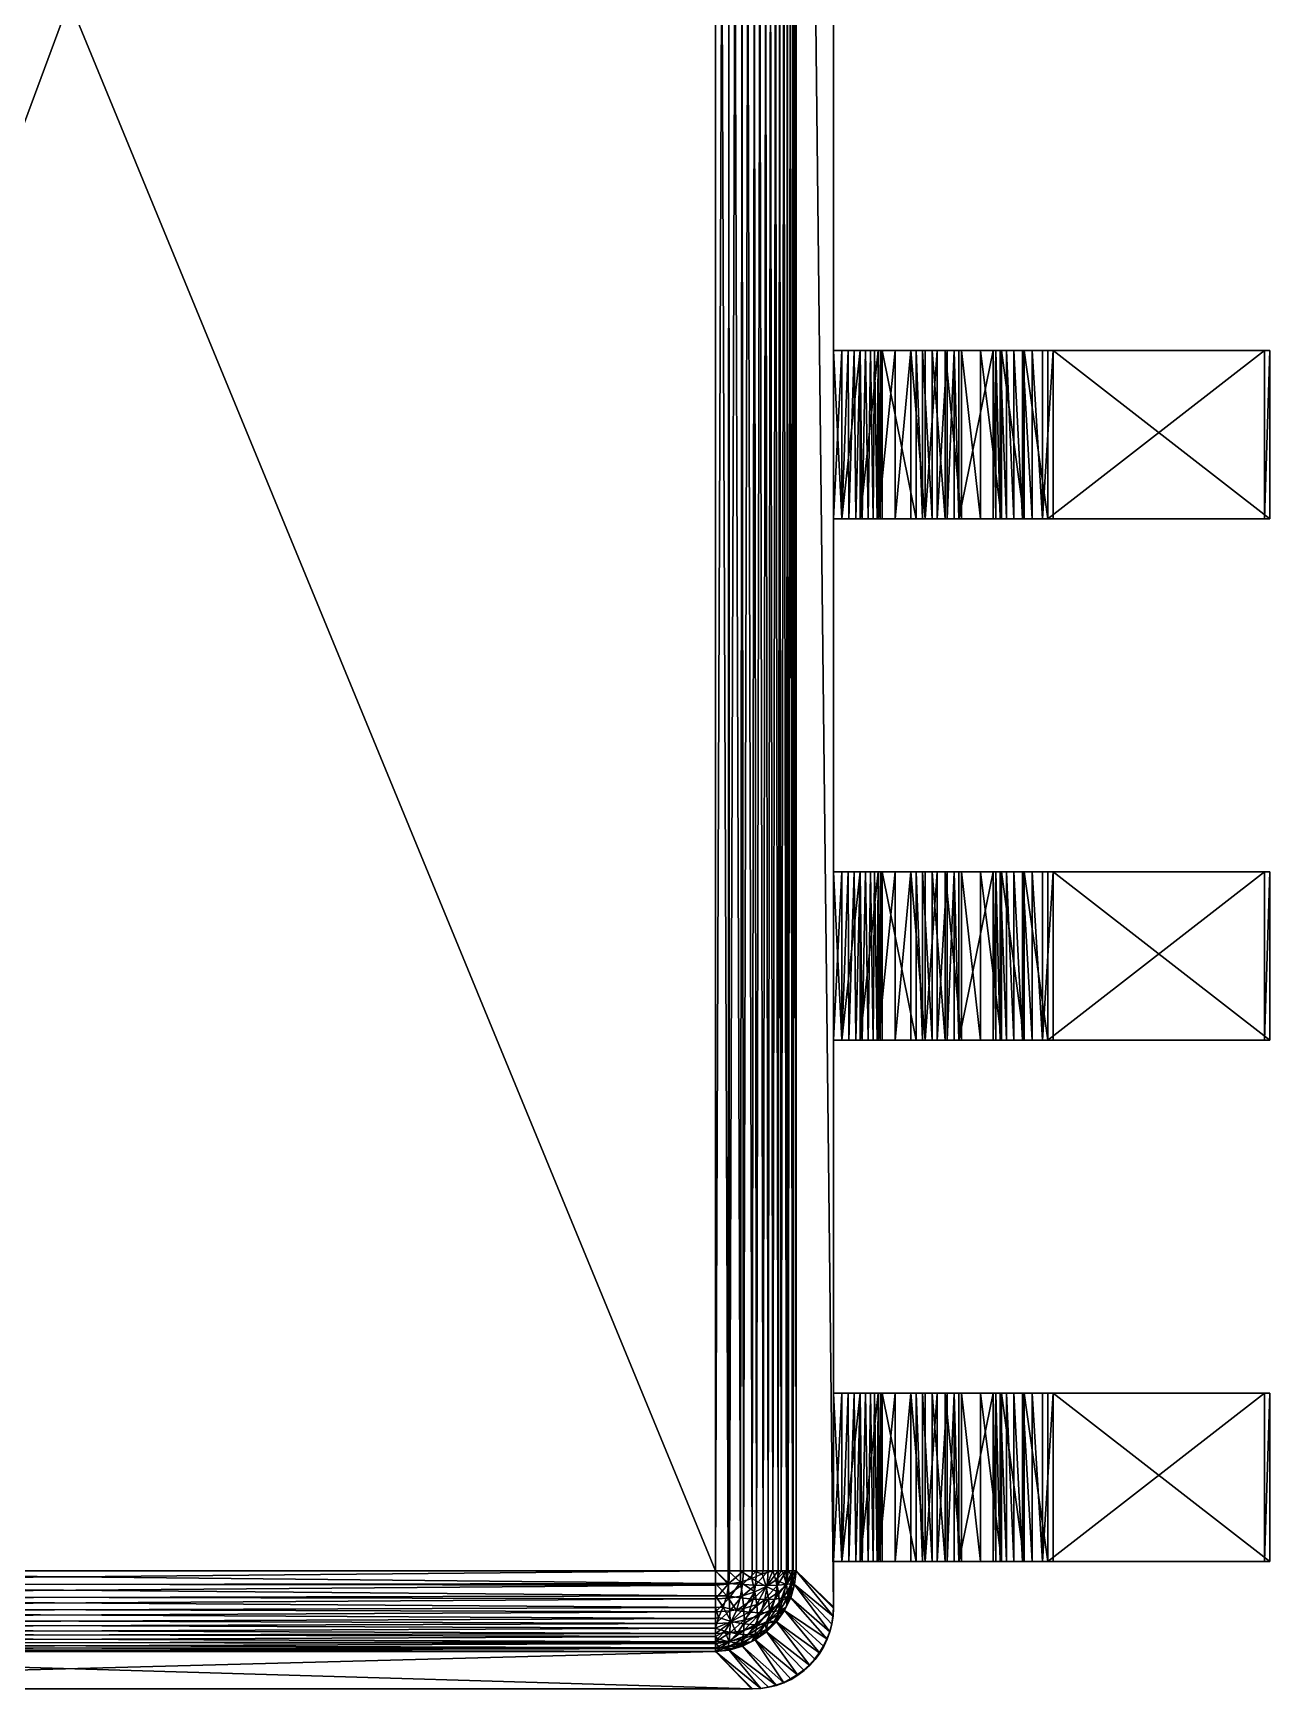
# Model space of a CAD drawing. Extents: x -3.01 to 3.01, y -4.33 to 4.33.
# Drawn here: x 0 to 3.013, y -4.325 to -0.291 of the extents above; entities that cross this region are included whole.
import ezdxf

# ---------------------------------------------------------------- set-up
doc = ezdxf.new("R2010")
doc.units = 0
for name, color, linetype in [('BODY_SO_ncl1_1', 250, 'CONTINUOUS'), ('LEAD_SO_ncl1_11', 7, 'CONTINUOUS'), ('LEAD_SO_ncl1_13', 7, 'CONTINUOUS'), ('LEAD_SO_ncl1_9', 7, 'CONTINUOUS')]:
    doc.layers.add(name, color=color, linetype=linetype)

msp = doc.modelspace()

# ---------------------------------------------------------------- meshes
at = {"layer": 'BODY_SO_ncl1_1', "color": 250}
mesh = msp.add_polyface(dxfattribs=at)
corners = [(-1.859239, -4.037278, 0.36527), (-1.95, 4.125, 0.88), (-1.95, -4.125, 0.88), (-1.95, -4.125, 1.07), (-1.95, 4.125, 1.07), (-1.930622, -4.10866, 1.179898), (1.662278, -4.037278, 1.75), (-1.328829, -4.037278, 1.75), (1.662278, 4.037278, 1.75), (-1.47025, -4.037278, 1.691421), (-1.446386, 4.037278, 1.711803), (-1.446386, -4.037278, 1.711803), (-1.419627, 4.037278, 1.728201), (-1.419627, -4.037278, 1.728201), (-1.390632, 4.037278, 1.740211), (-1.390632, -4.037278, 1.740211), (-1.360116, 4.037278, 1.747538), (-1.360116, -4.037278, 1.747538), (-1.328829, 4.037278, 1.75), (-1.328829, -4.072007, 1.746962), (-1.404181, -4.072329, 1.731916), (-1.438781, -4.071655, 1.713489), (-1.465622, -4.069064, 1.692398), (-1.366685, -4.071655, 1.743352), (-1.457462, -4.10003, 1.689698), (1.662278, -4.068181, 1.747598), (1.662278, -4.098343, 1.74045), (-1.875082, -4.10866, 1.28659), (-1.923046, -4.10866, 1.209457), (-1.923046, 4.10866, 1.209457), (-1.911063, -4.10866, 1.237518), (-1.911063, 4.10866, 1.237518), (-1.894949, -4.10866, 1.263431), (-1.894949, 4.10866, 1.263431), (-1.875082, 4.10866, 1.28659), (-1.855348, -4.070845, 0.360038), (-1.845814, -4.103431, 0.355973), (-1.838867, -4.059398, 0.308748), (-1.850216, -4.037278, 0.331596), (-1.762278, -4.037278, 0.226795), (-1.790835, -4.037278, 0.246791), (-1.796098, -4.064832, 0.253942), (-1.734535, -4.055401, 0.214392), (-1.774801, -4.095667, 0.245309), (-1.697007, -4.037278, 0.203038), (-1.730682, -4.037278, 0.212061), (-1.708319, -4.083319, 0.210896), (-1.815487, -4.037278, 0.271442), (-1.835483, -4.037278, 0.3), (-1.825326, -4.09406, 0.299048), (-1.662278, -4.037278, 0.2), (-1.662278, -4.068181, 0.202402), (1.662278, -4.072007, 0.203038), (1.662278, -4.037278, 0.2), (-1.662278, -4.098343, 0.20955)]
mesh.append_faces([[corners[k] for k in face] for face in [(0, 1, 2), (3, 2, 4), (5, 3, 4), (6, 7, 8), (9, 10, 11), (11, 12, 13), (13, 14, 15), (15, 16, 17), (17, 18, 7), (17, 7, 19), (13, 20, 21), (9, 11, 22), (15, 17, 23), (24, 22, 21), (11, 21, 22), (17, 19, 23), (11, 13, 21), (13, 15, 20), (20, 15, 23), (19, 7, 25), (26, 19, 25), (9, 22, 27), (28, 5, 29), (30, 28, 31), (32, 30, 33), (27, 32, 34), (9, 27, 34), (35, 36, 37), (0, 35, 38), (38, 35, 37), (39, 40, 41), (42, 39, 43), (44, 45, 42), (46, 44, 42), (45, 39, 42), (47, 48, 37), (47, 49, 41), (48, 38, 37), (47, 37, 49), (40, 47, 41), (43, 39, 41), (44, 46, 50), (51, 50, 46), (52, 53, 51), (54, 52, 51), (51, 53, 50)]], dxfattribs={"color": 250})
mesh = msp.add_polyface(dxfattribs=at)
corners = [(-1.859239, 4.037278, 0.36527), (-1.95, 4.125, 0.88), (-1.859239, -4.037278, 0.36527), (-1.95, 4.125, 1.07), (-1.95, -4.125, 0.88), (-1.930622, 4.10866, 1.179898), (-1.930622, -4.10866, 1.179898), (1.859239, 4.037278, 1.58473), (1.95, 4.125, 1.07), (1.95, -4.125, 1.07), (-1.328829, 4.068181, 1.747598), (1.662278, 4.037278, 1.75), (-1.328829, 4.037278, 1.75), (1.855348, 4.070845, 1.589962), (1.851507, 4.037278, 1.614747), (1.796098, 4.064832, 1.696058), (1.822702, 4.037278, 1.669432), (1.802321, 4.037278, 1.692786), (1.83923, 4.037278, 1.643209), (1.838867, 4.059398, 1.641252), (1.778576, 4.037278, 1.71271), (1.752038, 4.037278, 1.728727), (1.723343, 4.037278, 1.74045), (1.734535, 4.055401, 1.735608), (-1.875082, 4.10866, 1.28659), (-1.894949, -4.10866, 1.263431), (-1.894949, 4.10866, 1.263431), (-1.911063, -4.10866, 1.237518), (-1.911063, 4.10866, 1.237518), (-1.923046, -4.10866, 1.209457), (-1.923046, 4.10866, 1.209457), (-1.446386, 4.037278, 1.711803), (-1.47025, 4.037278, 1.691421), (-1.465622, 4.069064, 1.692398), (-1.360116, 4.037278, 1.747538), (-1.47025, -4.037278, 1.691421), (1.95, 4.125, 0.88), (1.762278, 4.037278, 0.226795), (1.776261, 4.044502, 0.235818), (1.751136, 4.05624, 0.22183), (1.693213, 4.070217, 0.205172), (1.662278, 4.037278, 0.2), (1.697007, 4.037278, 0.203038), (1.835483, 4.037278, 0.3), (1.850216, 4.037278, 0.331596), (1.849619, 4.049756, 0.331099), (1.730682, 4.037278, 0.212061), (1.723153, 4.064904, 0.211503), (1.815487, 4.037278, 0.271442), (1.827801, 4.042093, 0.287844), (1.809242, 4.060175, 0.266294), (1.790835, 4.037278, 0.246791), (1.859239, 4.037278, 0.36527), (-1.662278, 4.037278, 0.2), (1.662278, -4.037278, 0.2), (-1.851507, 4.037278, 0.335253), (-1.850216, -4.037278, 0.331596), (-1.83923, 4.037278, 0.306791), (-1.835483, -4.037278, 0.3), (-1.822702, 4.037278, 0.280568), (-1.815487, -4.037278, 0.271442), (-1.802321, 4.037278, 0.257214), (-1.790835, -4.037278, 0.246791), (-1.778576, 4.037278, 0.23729), (-1.762278, -4.037278, 0.226795), (-1.752038, 4.037278, 0.221273), (-1.730682, -4.037278, 0.212061), (-1.723343, 4.037278, 0.20955), (-1.697007, -4.037278, 0.203038), (-1.693181, 4.037278, 0.202402), (-1.662278, -4.037278, 0.2), (-1.855348, 4.070845, 0.360038), (-1.796098, 4.064832, 0.253942), (-1.838867, 4.059398, 0.308748), (-1.734535, 4.055401, 0.214392), (1.662278, 4.068181, 0.202402)]
mesh.append_faces([[corners[k] for k in face] for face in [(0, 1, 2), (3, 4, 1), (5, 6, 3), (7, 8, 9), (10, 11, 12), (13, 7, 14), (15, 16, 17), (18, 16, 19), (14, 18, 19), (17, 20, 15), (21, 22, 23), (24, 25, 26), (26, 27, 28), (28, 29, 30), (30, 6, 5), (31, 32, 33), (12, 34, 10), (35, 24, 32), (8, 36, 9), (37, 38, 39), (40, 41, 42), (43, 44, 45), (42, 46, 47), (46, 37, 39), (48, 49, 50), (51, 48, 50), (37, 51, 38), (44, 52, 45), (48, 43, 49), (41, 53, 54), (0, 2, 55), (55, 56, 57), (57, 58, 59), (59, 60, 61), (61, 62, 63), (63, 64, 65), (65, 66, 67), (67, 68, 69), (69, 70, 53), (71, 0, 55), (72, 59, 61), (57, 59, 73), (55, 57, 73), (61, 63, 72), (65, 67, 74), (75, 53, 41)]], dxfattribs={"color": 250})
mesh = msp.add_polyface(dxfattribs=at)
corners = [(1.662278, 4.037278, 1.75), (-1.328829, -4.037278, 1.75), (-1.328829, 4.037278, 1.75), (-1.360116, 4.037278, 1.747538), (-1.360116, -4.037278, 1.747538), (-1.390632, 4.037278, 1.740211), (-1.390632, -4.037278, 1.740211), (-1.419627, 4.037278, 1.728201), (-1.419627, -4.037278, 1.728201), (-1.446386, 4.037278, 1.711803), (-1.446386, -4.037278, 1.711803), (-1.47025, 4.037278, 1.691421), (-1.47025, -4.037278, 1.691421), (1.835483, -4.037278, 1.65), (1.815487, -4.037278, 1.678558), (1.822702, 4.037278, 1.669432), (1.850216, -4.037278, 1.618404), (1.83923, 4.037278, 1.643209), (1.859239, -4.037278, 1.58473), (1.851507, 4.037278, 1.614747), (1.859239, 4.037278, 1.58473), (1.802321, 4.037278, 1.692786), (1.790835, -4.037278, 1.703209), (1.778576, 4.037278, 1.71271), (1.762278, -4.037278, 1.723205), (1.752038, 4.037278, 1.728727), (1.730682, -4.037278, 1.737939), (1.723343, 4.037278, 1.74045), (1.697007, -4.037278, 1.746962), (1.693181, 4.037278, 1.747598), (1.662278, -4.037278, 1.75), (1.859239, 4.037278, 0.36527), (1.95, -4.125, 0.88), (1.95, 4.125, 0.88), (1.697007, 4.037278, 0.203038), (1.662278, 4.037278, 0.2), (1.693181, -4.037278, 0.202402), (1.730682, 4.037278, 0.212061), (1.723343, -4.037278, 0.20955), (1.762278, 4.037278, 0.226795), (1.752038, -4.037278, 0.221273), (1.790835, 4.037278, 0.246791), (1.778576, -4.037278, 0.23729), (1.815487, 4.037278, 0.271442), (1.802321, -4.037278, 0.257214), (1.835483, 4.037278, 0.3), (1.822702, -4.037278, 0.280568), (1.850216, 4.037278, 0.331596), (1.83923, -4.037278, 0.306791), (1.851507, -4.037278, 0.335253), (1.859239, -4.037278, 0.36527), (1.662278, -4.037278, 0.2), (-1.662278, 4.037278, 0.2), (-1.662278, -4.037278, 0.2), (-1.697007, -4.037278, 0.203038), (-1.693181, 4.037278, 0.202402), (-1.730682, -4.037278, 0.212061), (-1.723343, 4.037278, 0.20955), (-1.762278, -4.037278, 0.226795), (-1.752038, 4.037278, 0.221273), (-1.790835, -4.037278, 0.246791), (-1.778576, 4.037278, 0.23729), (-1.815487, -4.037278, 0.271442), (-1.802321, 4.037278, 0.257214), (-1.835483, -4.037278, 0.3), (-1.822702, 4.037278, 0.280568), (-1.850216, -4.037278, 0.331596), (-1.83923, 4.037278, 0.306791), (-1.859239, -4.037278, 0.36527), (-1.851507, 4.037278, 0.335253)]
mesh.append_faces([[corners[k] for k in face] for face in [(0, 1, 2), (3, 2, 4), (5, 3, 6), (7, 5, 8), (9, 7, 10), (11, 9, 12), (13, 14, 15), (16, 13, 17), (18, 16, 19), (20, 18, 19), (19, 16, 17), (17, 13, 15), (15, 14, 21), (21, 22, 23), (23, 24, 25), (25, 26, 27), (27, 28, 29), (29, 30, 0), (31, 32, 33), (34, 35, 36), (37, 34, 38), (39, 37, 40), (41, 39, 42), (43, 41, 44), (45, 43, 46), (47, 45, 48), (31, 47, 49), (50, 31, 49), (49, 47, 48), (48, 45, 46), (46, 43, 44), (44, 41, 42), (42, 39, 40), (40, 37, 38), (38, 34, 36), (36, 35, 51), (51, 52, 53), (54, 53, 55), (56, 54, 57), (58, 56, 59), (60, 58, 61), (62, 60, 63), (64, 62, 65), (66, 64, 67), (68, 66, 69)]], dxfattribs={"color": 250})
mesh = msp.add_polyface(dxfattribs=at)
corners = [(1.859239, -4.037278, 1.58473), (1.859239, 4.037278, 1.58473), (1.95, -4.125, 1.07), (1.662278, -4.068181, 1.747598), (-1.328829, -4.037278, 1.75), (1.662278, -4.037278, 1.75), (1.848426, -4.068213, 1.616271), (1.855348, -4.070845, 1.589962), (1.790835, -4.037278, 1.703209), (1.815487, -4.037278, 1.678558), (1.788768, -4.072998, 1.700745), (1.695217, -4.068213, 1.744828), (1.730682, -4.037278, 1.737939), (1.728739, -4.070844, 1.735624), (1.697007, -4.037278, 1.746962), (1.850216, -4.037278, 1.618404), (1.762278, -4.037278, 1.723205), (1.835483, -4.037278, 1.65), (1.813451, -4.072456, 1.676132), (1.760242, -4.072456, 1.720779), (1.83354, -4.070844, 1.647685), (1.693181, 4.037278, 1.747598), (1.723343, 4.037278, 1.74045), (1.752038, 4.037278, 1.728727), (1.778576, 4.037278, 1.71271), (1.802321, 4.037278, 1.692786), (1.859239, -4.037278, 0.36527), (1.95, -4.125, 0.88), (1.859239, 4.037278, 0.36527), (1.95, 4.125, 0.88), (1.662278, -4.037278, 0.2), (1.662278, -4.072007, 0.203038), (1.693213, -4.070217, 0.205172), (1.693181, -4.037278, 0.202402), (1.751136, -4.05624, 0.22183), (1.723343, -4.037278, 0.20955), (1.723153, -4.064904, 0.211503), (1.822702, -4.037278, 0.280568), (1.802321, -4.037278, 0.257214), (1.809242, -4.060175, 0.266294), (1.835748, -4.070636, 0.306216), (1.827801, -4.042093, 0.287844), (1.849619, -4.049756, 0.331099), (1.83923, -4.037278, 0.306791), (1.851507, -4.037278, 0.335253), (1.778576, -4.037278, 0.23729), (1.776261, -4.044502, 0.235818), (1.785957, -4.075837, 0.247629), (1.752038, -4.037278, 0.221273), (1.855348, -4.070845, 0.360038)]
mesh.append_faces([[corners[k] for k in face] for face in [(0, 1, 2), (3, 4, 5), (6, 0, 7), (8, 9, 10), (11, 12, 13), (5, 14, 11), (15, 0, 6), (14, 12, 11), (12, 16, 13), (3, 5, 11), (9, 17, 18), (13, 16, 19), (16, 8, 19), (19, 8, 10), (10, 9, 18), (17, 15, 20), (18, 17, 20), (20, 15, 6), (14, 5, 21), (12, 14, 22), (16, 12, 23), (8, 16, 24), (9, 8, 25), (26, 27, 28), (2, 29, 27), (30, 31, 32), (33, 30, 32), (34, 35, 36), (37, 38, 39), (40, 41, 39), (42, 43, 40), (26, 44, 42), (44, 43, 42), (38, 45, 46), (38, 47, 39), (46, 48, 34), (45, 48, 46), (48, 35, 34), (35, 33, 36), (36, 33, 32), (37, 39, 41), (47, 38, 46), (34, 47, 46), (43, 37, 41), (40, 43, 41), (49, 26, 42)]], dxfattribs={"color": 250})
mesh = msp.add_polyface(dxfattribs=at)
corners = [(-1.949986, -4.128031, 0.879951), (-1.859239, -4.037278, 0.36527), (-1.95, -4.125, 0.88), (-1.95, -4.125, 1.07), (-1.930622, -4.10866, 1.179898), (-1.949994, -4.126518, 1.070033), (-1.949986, -4.128031, 1.070049), (-1.366685, -4.071655, 1.743352), (-1.328829, -4.072007, 1.746962), (-1.363236, -4.104968, 1.735025), (-1.445981, -4.129375, 1.683392), (-1.435332, -4.104968, 1.705162), (-1.429702, -4.136186, 1.691569), (-1.457462, -4.10003, 1.689698), (-1.400664, -4.106294, 1.723426), (-1.394924, -4.138124, 1.709567), (-1.438781, -4.071655, 1.713489), (-1.328829, -4.105682, 1.737939), (-1.357606, -4.136186, 1.721432), (-1.404181, -4.072329, 1.731916), (1.662278, -4.098343, 1.74045), (-1.328829, -4.137278, 1.723205), (1.662278, -4.127038, 1.728727), (-1.465622, -4.069064, 1.692398), (-1.870454, -4.140447, 1.287567), (-1.875082, -4.10866, 1.28659), (-1.894949, -4.10866, 1.263431), (-1.923046, -4.10866, 1.209457), (-1.911063, -4.10866, 1.237518), (-1.906921, -4.145682, 1.237959), (-1.926731, -4.142228, 1.185131), (-1.949999, -4.126517, 0.880008), (-1.825326, -4.09406, 0.299048), (-1.830914, -4.134083, 0.353196), (-1.805756, -4.126622, 0.293082), (-1.838867, -4.059398, 0.308748), (-1.845814, -4.103431, 0.355973), (-1.662278, -4.098343, 0.20955), (-1.708319, -4.083319, 0.210896), (-1.680401, -4.109535, 0.214392), (-1.749344, -4.124344, 0.242396), (-1.734535, -4.055401, 0.214392), (-1.774801, -4.095667, 0.245309), (-1.796098, -4.064832, 0.253942), (-1.662278, -4.068181, 0.202402), (-1.720667, -4.149801, 0.245309), (-1.662278, -4.127038, 0.221273), (-1.780882, -4.155882, 0.291068), (1.662278, -4.105682, 0.212061), (1.662278, -4.072007, 0.203038), (1.662278, -4.137278, 0.226795), (-1.855348, -4.070845, 0.360038), (-1.941479, -4.185963, 0.88), (-1.949042, -4.147716, 0.880006)]
mesh.append_faces([[corners[k] for k in face] for face in [(0, 1, 2), (3, 4, 5), (5, 4, 6), (7, 8, 9), (10, 11, 12), (10, 13, 11), (14, 15, 11), (11, 13, 16), (8, 17, 9), (17, 18, 9), (19, 11, 16), (11, 19, 14), (7, 14, 19), (14, 7, 9), (9, 15, 14), (17, 8, 20), (21, 17, 22), (22, 17, 20), (23, 13, 24), (25, 23, 24), (26, 25, 24), (27, 28, 29), (4, 27, 30), (28, 26, 29), (3, 5, 31), (2, 3, 31), (32, 33, 34), (35, 36, 32), (37, 38, 39), (40, 41, 42), (42, 43, 32), (34, 42, 32), (36, 33, 32), (37, 44, 38), (40, 45, 38), (41, 40, 38), (46, 37, 39), (38, 45, 39), (47, 42, 34), (42, 47, 40), (48, 49, 37), (50, 48, 46), (46, 48, 37), (36, 51, 52), (51, 1, 53), (53, 1, 0)]], dxfattribs={"color": 250})
mesh = msp.add_polyface(dxfattribs=at)
corners = [(1.855348, -4.070845, 1.589962), (1.859239, -4.037278, 1.58473), (1.949042, -4.147716, 1.069994), (1.949986, -4.128031, 1.070049), (1.949994, -4.126518, 1.070033), (1.95, -4.125, 1.07), (1.68124, -4.126136, 1.72817), (1.662278, -4.098343, 1.74045), (1.689904, -4.098153, 1.738497), (1.662278, -4.068181, 1.747598), (1.695217, -4.068213, 1.744828), (1.83354, -4.070844, 1.647685), (1.848426, -4.068213, 1.616271), (1.827776, -4.103331, 1.640815), (1.845814, -4.103431, 1.594027), (1.843113, -4.098153, 1.609939), (1.834449, -4.126136, 1.599613), (1.728739, -4.070844, 1.735624), (1.722975, -4.103331, 1.728754), (1.760242, -4.072456, 1.720779), (1.754201, -4.106502, 1.713579), (1.788768, -4.072998, 1.700745), (1.782633, -4.10757, 1.693434), (1.813451, -4.072456, 1.676132), (1.807409, -4.106502, 1.668932), (1.949986, -4.128031, 0.879951), (1.95, -4.125, 0.88), (1.859239, -4.037278, 0.36527), (1.693213, -4.070217, 0.205172), (1.662278, -4.105682, 0.212061), (1.695844, -4.103739, 0.214376), (1.662278, -4.072007, 0.203038), (1.845814, -4.103431, 0.355973), (1.838424, -4.098165, 0.327437), (1.835748, -4.123844, 0.350864), (1.791894, -4.106, 0.264071), (1.816297, -4.089586, 0.283631), (1.785957, -4.075837, 0.247629), (1.728331, -4.097975, 0.221246), (1.758694, -4.088573, 0.232451), (1.723153, -4.064904, 0.211503), (1.855348, -4.070845, 0.360038), (1.852509, -4.076964, 0.352704), (1.849619, -4.049756, 0.331099), (1.751136, -4.05624, 0.22183), (1.835748, -4.070636, 0.306216), (1.809242, -4.060175, 0.266294), (1.731502, -4.129201, 0.236421), (1.763323, -4.119348, 0.248163), (1.818673, -4.117408, 0.304504), (1.949042, -4.147716, 0.880006)]
mesh.append_faces([[corners[k] for k in face] for face in [(0, 1, 2), (2, 1, 3), (3, 1, 4), (4, 1, 5), (6, 7, 8), (7, 9, 8), (8, 9, 10), (11, 12, 13), (0, 14, 15), (12, 0, 15), (13, 12, 15), (15, 14, 16), (17, 8, 10), (8, 17, 18), (19, 18, 17), (18, 19, 20), (21, 20, 19), (20, 21, 22), (23, 22, 21), (22, 23, 24), (11, 24, 23), (24, 11, 13), (25, 26, 27), (28, 29, 30), (31, 29, 28), (32, 33, 34), (35, 36, 37), (38, 39, 40), (32, 41, 42), (41, 43, 42), (39, 37, 44), (40, 39, 44), (36, 45, 46), (37, 36, 46), (45, 33, 43), (33, 32, 42), (43, 33, 42), (30, 40, 28), (40, 30, 38), (47, 39, 38), (48, 37, 39), (37, 48, 35), (49, 45, 36), (45, 49, 33), (27, 41, 50), (25, 27, 50)]], dxfattribs={"color": 250})
mesh = msp.add_polyface(dxfattribs=at)
corners = [(1.945701, -4.166246, 1.070002), (1.940829, -4.184867, 1.07), (1.946186, -4.167081, 1.070002), (1.948758, -4.147241, 1.069994), (1.949042, -4.147716, 1.069994), (1.949986, -4.128031, 1.070049), (1.830914, -4.134083, 1.596804), (1.845814, -4.103431, 1.594027), (1.934982, -4.204195, 1.07), (1.855348, -4.070845, 1.589962), (1.941479, -4.185963, 1.07), (1.949992, -4.127279, 1.070025), (1.949994, -4.126518, 1.070033), (1.818374, -4.133694, 1.629611), (1.834449, -4.126136, 1.599613), (1.843113, -4.098153, 1.609939), (1.811084, -4.161905, 1.598214), (1.805638, -4.160957, 1.614432), (1.827776, -4.103331, 1.640815), (1.797556, -4.138323, 1.657189), (1.807409, -4.106502, 1.668932), (1.949042, -4.147716, 0.880006), (1.948758, -4.147241, 0.880006), (1.949986, -4.128031, 0.879951), (1.946186, -4.167081, 0.879998), (1.945701, -4.166246, 0.879998), (1.940829, -4.184868, 0.88), (1.95, -4.125, 1.07), (1.95, -4.125, 0.88), (1.949999, -4.126517, 0.880008), (1.816297, -4.142795, 0.328279), (1.830914, -4.134083, 0.353196), (1.835748, -4.123844, 0.350864), (1.811084, -4.161905, 0.351786), (1.791894, -4.159209, 0.308718), (1.838424, -4.098165, 0.327437), (1.818673, -4.117408, 0.304504), (1.845814, -4.103431, 0.355973), (1.816297, -4.089586, 0.283631), (1.793894, -4.134075, 0.284642), (1.934982, -4.204195, 0.88), (1.855348, -4.070845, 0.360038), (1.941479, -4.185963, 0.88)]
mesh.append_faces([[corners[k] for k in face] for face in [(0, 1, 2), (3, 0, 4), (5, 3, 4), (0, 2, 4), (6, 7, 8), (7, 9, 10), (8, 7, 10), (10, 9, 2), (2, 9, 4), (11, 5, 12), (6, 13, 14), (15, 14, 13), (6, 16, 17), (18, 15, 13), (7, 6, 14), (13, 6, 17), (18, 19, 20), (19, 18, 13), (21, 22, 23), (24, 25, 21), (25, 22, 21), (26, 25, 24), (27, 28, 29), (11, 12, 29), (5, 11, 23), (0, 3, 25), (26, 0, 25), (3, 5, 22), (25, 3, 22), (22, 5, 23), (12, 27, 29), (23, 11, 29), (29, 28, 23), (30, 31, 32), (33, 31, 30), (34, 33, 30), (30, 35, 36), (31, 37, 32), (35, 30, 32), (38, 39, 36), (36, 34, 30), (37, 31, 40), (41, 37, 42), (21, 41, 24), (24, 41, 42), (42, 37, 40)]], dxfattribs={"color": 250})
mesh = msp.add_polyface(dxfattribs=at)
corners = [(-1.431476, -4.156343, 1.673641), (-1.429702, -4.136186, 1.691569), (-1.422065, -4.164343, 1.673132), (-1.387137, -4.166832, 1.690769), (-1.41432, -4.180237, 1.660698), (-1.377546, -4.19153, 1.667614), (-1.394957, -4.200439, 1.644897), (-1.328829, -4.137278, 1.723205), (-1.328829, -4.165835, 1.703209), (-1.349969, -4.164343, 1.702996), (-1.328829, -4.105682, 1.737939), (-1.357606, -4.136186, 1.721432), (-1.394924, -4.138124, 1.709567), (-1.435332, -4.104968, 1.705162), (-1.445981, -4.129375, 1.683392), (-1.328829, -4.190487, 1.678558), (-1.340562, -4.188566, 1.680285), (-1.363236, -4.104968, 1.735025), (1.662278, -4.153576, 1.71271), (1.662278, -4.177321, 1.692786), (1.662278, -4.197702, 1.669432), (1.662278, -4.127038, 1.728727), (-1.836307, -4.227726, 1.26881), (-1.850813, -4.200758, 1.27856), (-1.457462, -4.10003, 1.689698), (-1.862294, -4.171413, 1.284867), (-1.870454, -4.140447, 1.287567), (-1.71906, -4.200326, 0.299048), (-1.720667, -4.149801, 0.245309), (-1.751622, -4.180756, 0.293082), (-1.780882, -4.155882, 0.291068), (-1.786905, -4.186084, 0.351786), (-1.662278, -4.153576, 0.23729), (-1.689832, -4.171098, 0.253942), (-1.662278, -4.127038, 0.221273), (-1.680401, -4.109535, 0.214392), (-1.759083, -4.205914, 0.353196), (-1.662278, -4.197702, 0.280568), (-1.662278, -4.177321, 0.257214), (-1.749344, -4.124344, 0.242396), (1.662278, -4.165835, 0.246791), (1.662278, -4.137278, 0.226795), (1.662278, -4.190487, 0.271442)]
mesh.append_faces([[corners[k] for k in face] for face in [(0, 1, 2), (3, 4, 2), (5, 4, 3), (6, 4, 5), (7, 8, 9), (10, 7, 11), (11, 7, 9), (12, 1, 13), (0, 14, 1), (12, 2, 1), (4, 0, 2), (9, 5, 3), (8, 15, 16), (12, 11, 9), (9, 8, 16), (5, 9, 16), (12, 9, 3), (2, 12, 3), (12, 17, 11), (8, 7, 18), (15, 8, 19), (20, 15, 19), (19, 8, 18), (18, 7, 21), (0, 4, 22), (14, 0, 23), (24, 14, 25), (26, 24, 25), (25, 14, 23), (27, 28, 29), (30, 31, 29), (32, 28, 33), (28, 27, 33), (32, 34, 28), (28, 34, 35), (31, 36, 29), (33, 37, 38), (38, 32, 33), (27, 37, 33), (29, 39, 30), (39, 29, 28), (40, 41, 32), (42, 40, 38), (37, 42, 38), (38, 40, 32), (32, 41, 34)]], dxfattribs={"color": 250})
mesh = msp.add_polyface(dxfattribs=at)
corners = [(1.805638, -4.160957, 1.614432), (1.786905, -4.186084, 1.598214), (1.784209, -4.166894, 1.641282), (1.662278, -4.177321, 1.692786), (1.662278, -4.153576, 1.71271), (1.669502, -4.151261, 1.714182), (1.662278, -4.127038, 1.728727), (1.68124, -4.126136, 1.72817), (1.662278, -4.098343, 1.74045), (1.722975, -4.103331, 1.728754), (1.713573, -4.133694, 1.717549), (1.689904, -4.098153, 1.738497), (1.811084, -4.161905, 1.598214), (1.797556, -4.138323, 1.657189), (1.818374, -4.133694, 1.629611), (1.700837, -4.160957, 1.702371), (1.754201, -4.106502, 1.713579), (1.744348, -4.138323, 1.701837), (1.782633, -4.10757, 1.693434), (1.772628, -4.139882, 1.681511), (1.731, -4.166894, 1.685929), (1.759075, -4.168894, 1.665358), (1.807409, -4.106502, 1.668932), (1.662278, -4.105682, 0.212061), (1.662278, -4.137278, 0.226795), (1.695844, -4.103739, 0.214376), (1.785957, -4.180638, 0.335568), (1.811084, -4.161905, 0.351786), (1.791894, -4.159209, 0.308718), (1.697456, -4.135242, 0.229221), (1.662278, -4.165835, 0.246791), (1.697998, -4.163768, 0.249255), (1.728331, -4.097975, 0.221246), (1.731502, -4.129201, 0.236421), (1.73257, -4.157633, 0.256566), (1.758694, -4.088573, 0.232451), (1.763323, -4.119348, 0.248163), (1.764882, -4.147628, 0.268489), (1.791894, -4.106, 0.264071), (1.793894, -4.134075, 0.284642), (1.697456, -4.188451, 0.273868), (1.731502, -4.182409, 0.281068), (1.763323, -4.172556, 0.292811), (1.816297, -4.089586, 0.283631), (1.818673, -4.117408, 0.304504)]
mesh.append_faces([[corners[k] for k in face] for face in [(0, 1, 2), (3, 4, 5), (5, 6, 7), (4, 6, 5), (6, 8, 7), (9, 10, 11), (12, 1, 0), (13, 14, 2), (10, 15, 7), (11, 10, 7), (15, 3, 5), (7, 15, 5), (2, 14, 0), (16, 10, 9), (10, 16, 17), (18, 17, 16), (17, 18, 19), (17, 15, 10), (15, 17, 20), (19, 20, 17), (20, 19, 21), (22, 19, 18), (19, 22, 13), (13, 21, 19), (21, 13, 2), (23, 24, 25), (26, 27, 28), (25, 24, 29), (24, 30, 29), (29, 30, 31), (29, 32, 25), (32, 29, 33), (31, 33, 29), (33, 31, 34), (35, 33, 36), (34, 36, 33), (36, 34, 37), (37, 38, 36), (38, 37, 39), (40, 34, 31), (41, 37, 34), (37, 41, 42), (42, 39, 37), (39, 42, 28), (39, 43, 38), (28, 44, 39)]], dxfattribs={"color": 250})
mesh = msp.add_polyface(dxfattribs=at)
corners = [(1.810963, -4.316479, 1.07), (1.809867, -4.315829, 1.07), (1.792081, -4.321186, 1.070002), (1.791246, -4.320701, 1.070002), (1.829195, -4.309982, 1.07), (1.827935, -4.309191, 1.07), (1.846623, -4.301764, 1.07), (1.84528, -4.300846, 1.07), (1.8631, -4.29191, 1.07), (1.861743, -4.290872, 1.07), (1.878491, -4.280509, 1.07), (1.877171, -4.279361, 1.07), (1.811084, -4.161905, 1.598214), (1.830914, -4.134083, 1.596804), (1.91691, -4.2381, 1.07), (1.786905, -4.186084, 1.598214), (1.892667, -4.267667, 1.07), (1.759083, -4.205914, 1.596804), (1.905509, -4.253491, 1.07), (1.861743, -4.290872, 0.88), (1.877171, -4.279361, 0.88), (1.8631, -4.29191, 0.88), (1.846623, -4.301764, 0.88), (1.845281, -4.300845, 0.88), (1.829195, -4.309982, 0.88), (1.827935, -4.30919, 0.88), (1.810963, -4.316479, 0.88), (1.809868, -4.315829, 0.88), (1.792081, -4.321186, 0.879998), (1.791246, -4.320701, 0.879998), (1.786905, -4.186084, 0.351786), (1.811084, -4.161905, 0.351786), (1.785957, -4.180638, 0.335568), (1.759083, -4.205914, 0.353196), (1.892667, -4.267667, 0.88), (1.830914, -4.134083, 0.353196), (1.91691, -4.2381, 0.88), (1.905509, -4.253491, 0.88), (1.878491, -4.280509, 0.88)]
mesh.append_faces([[corners[k] for k in face] for face in [(0, 1, 2), (1, 3, 2), (4, 5, 0), (5, 1, 0), (6, 7, 4), (7, 5, 4), (8, 9, 6), (9, 7, 6), (10, 11, 8), (11, 9, 8), (12, 13, 14), (15, 12, 16), (17, 15, 8), (4, 17, 6), (6, 17, 8), (8, 15, 10), (10, 15, 16), (16, 12, 18), (19, 20, 21), (22, 19, 21), (23, 19, 22), (24, 23, 22), (25, 23, 24), (26, 25, 24), (27, 25, 26), (28, 27, 26), (29, 27, 28), (9, 11, 19), (7, 9, 23), (5, 7, 25), (1, 5, 27), (3, 1, 29), (29, 1, 27), (27, 5, 25), (25, 7, 23), (23, 9, 19), (19, 11, 20), (30, 31, 32), (30, 33, 21), (31, 30, 34), (35, 31, 36), (37, 31, 34), (34, 30, 38), (38, 30, 21), (21, 33, 22), (22, 33, 24)]], dxfattribs={"color": 250})
mesh = msp.add_polyface(dxfattribs=at)
corners = [(1.904361, -4.252171, 1.07), (1.891421, -4.266421, 1.07), (1.905509, -4.253491, 1.07), (1.878491, -4.280509, 1.07), (1.892667, -4.267667, 1.07), (1.877171, -4.279361, 1.07), (1.915872, -4.236743, 1.07), (1.91691, -4.2381, 1.07), (1.925846, -4.22028, 1.07), (1.926764, -4.221623, 1.07), (1.934191, -4.202935, 1.07), (1.934982, -4.204195, 1.07), (1.940829, -4.184867, 1.07), (1.941479, -4.185963, 1.07), (1.946186, -4.167081, 1.070002), (1.811084, -4.161905, 1.598214), (1.830914, -4.134083, 1.596804), (1.941479, -4.185963, 0.88), (1.940829, -4.184868, 0.88), (1.946186, -4.167081, 0.879998), (1.934982, -4.204195, 0.88), (1.93419, -4.202935, 0.88), (1.926764, -4.221623, 0.88), (1.925845, -4.220281, 0.88), (1.91691, -4.2381, 0.88), (1.915872, -4.236744, 0.88), (1.905509, -4.253491, 0.88), (1.904361, -4.252171, 0.88), (1.892667, -4.267667, 0.88), (1.891421, -4.266421, 0.88), (1.878491, -4.280509, 0.88), (1.877171, -4.279361, 0.88), (1.8631, -4.29191, 0.88), (1.945701, -4.166246, 1.070002), (1.830914, -4.134083, 0.353196), (1.811084, -4.161905, 0.351786)]
mesh.append_faces([[corners[k] for k in face] for face in [(0, 1, 2), (1, 3, 4), (1, 5, 3), (6, 0, 7), (1, 4, 2), (8, 6, 9), (0, 2, 7), (10, 8, 11), (6, 7, 9), (12, 10, 13), (8, 9, 11), (10, 11, 13), (12, 13, 14), (2, 15, 7), (7, 16, 9), (9, 16, 11), (17, 18, 19), (20, 21, 17), (21, 18, 17), (22, 23, 20), (23, 21, 20), (24, 25, 22), (25, 23, 22), (26, 27, 24), (27, 25, 24), (28, 29, 26), (29, 27, 26), (30, 29, 28), (31, 29, 30), (32, 31, 30), (31, 1, 29), (6, 8, 25), (5, 1, 31), (1, 0, 29), (0, 6, 27), (8, 10, 23), (10, 12, 21), (29, 0, 27), (12, 33, 18), (27, 6, 25), (25, 8, 23), (23, 10, 21), (21, 12, 18), (20, 34, 22), (22, 34, 24), (24, 35, 26)]], dxfattribs={"color": 250})
mesh = msp.add_polyface(dxfattribs=at)
corners = [(-1.73366, -4.305622, 1.179898), (-1.328829, -4.234239, 1.58473), (-1.75, -4.325, 1.07), (1.75, -4.325, 1.07), (-1.366447, -4.211453, 1.640818), (-1.394957, -4.200439, 1.644897), (-1.377546, -4.19153, 1.667614), (-1.351652, -4.227794, 1.606416), (-1.373886, -4.216429, 1.626646), (-1.328829, -4.225216, 1.618404), (-1.340562, -4.188566, 1.680285), (-1.328829, -4.210483, 1.65), (-1.328829, -4.190487, 1.678558), (1.662278, -4.197702, 1.669432), (1.662278, -4.21423, 1.643209), (1.662278, -4.226507, 1.614747), (1.662278, -4.234239, 1.58473), (-1.41432, -4.180237, 1.660698), (-1.819151, -4.251619, 1.255867), (-1.799788, -4.271822, 1.240066), (-1.778717, -4.287812, 1.221815), (-1.756484, -4.299176, 1.201585), (-1.850813, -4.200758, 1.27856), (-1.431476, -4.156343, 1.673641), (-1.836307, -4.227726, 1.26881), (-1.753031, -4.324986, 0.879951), (-1.75, -4.325, 0.88), (-1.662278, -4.234239, 0.36527), (1.662278, -4.234239, 0.36527), (1.75, -4.325, 0.88), (-1.695845, -4.230348, 0.360038), (-1.662278, -4.226507, 0.335253), (-1.728431, -4.220814, 0.355973), (-1.684398, -4.213867, 0.308748), (-1.71906, -4.200326, 0.299048), (-1.662278, -4.197702, 0.280568), (-1.662278, -4.21423, 0.306791), (1.662278, -4.210483, 0.3), (1.662278, -4.190487, 0.271442), (1.662278, -4.225216, 0.331596), (-1.772716, -4.324042, 0.880006)]
mesh.append_faces([[corners[k] for k in face] for face in [(0, 1, 2), (1, 3, 2), (4, 5, 6), (7, 8, 4), (1, 7, 9), (9, 7, 4), (8, 5, 4), (10, 11, 4), (12, 11, 10), (11, 9, 4), (6, 10, 4), (11, 12, 13), (9, 11, 14), (1, 9, 15), (16, 1, 15), (15, 9, 14), (14, 11, 13), (17, 5, 18), (5, 8, 19), (8, 7, 20), (7, 1, 21), (22, 23, 24), (24, 17, 18), (18, 5, 19), (19, 8, 20), (20, 7, 21), (21, 1, 0), (25, 26, 27), (27, 26, 28), (28, 26, 29), (3, 29, 2), (2, 29, 26), (30, 27, 31), (32, 30, 33), (33, 30, 31), (34, 32, 33), (33, 35, 34), (36, 35, 33), (31, 36, 33), (37, 38, 35), (39, 37, 36), (28, 39, 31), (27, 28, 31), (31, 39, 36), (36, 37, 35), (27, 30, 40)]], dxfattribs={"color": 250})
mesh = msp.add_polyface(dxfattribs=at)
corners = [(-1.328829, -4.234239, 1.58473), (1.662278, -4.234239, 1.58473), (1.75, -4.325, 1.07), (1.751518, -4.324994, 1.070033), (1.753031, -4.324986, 1.070049), (1.695845, -4.230348, 1.589962), (1.772716, -4.324042, 1.069994), (1.662278, -4.197702, 1.669432), (1.662278, -4.177321, 1.692786), (1.685175, -4.184242, 1.683706), (1.695636, -4.210748, 1.643784), (1.667093, -4.202801, 1.662156), (1.674756, -4.224619, 1.618901), (1.662278, -4.21423, 1.643209), (1.662278, -4.226507, 1.614747), (1.728431, -4.220814, 1.594027), (1.723165, -4.213424, 1.622563), (1.748844, -4.210748, 1.599136), (1.700837, -4.160957, 1.702371), (1.731, -4.166894, 1.685929), (1.714586, -4.191297, 1.666369), (1.701964, -4.227509, 1.597296), (1.759075, -4.168894, 1.665358), (1.742408, -4.193673, 1.645496), (1.753031, -4.324986, 0.879951), (1.662278, -4.234239, 0.36527), (1.75, -4.325, 0.88), (1.693213, -4.223426, 0.333729), (1.695845, -4.230348, 0.360038), (1.662278, -4.165835, 0.246791), (1.662278, -4.190487, 0.271442), (1.697998, -4.163768, 0.249255), (1.662278, -4.225216, 0.331596), (1.662278, -4.210483, 0.3), (1.697456, -4.188451, 0.273868), (1.695844, -4.20854, 0.302315), (1.728331, -4.202776, 0.309185), (1.728431, -4.220814, 0.355973), (1.723153, -4.218113, 0.340061), (1.751136, -4.209449, 0.350387), (1.73257, -4.157633, 0.256566), (1.731502, -4.182409, 0.281068), (1.772716, -4.324042, 0.880006)]
mesh.append_faces([[corners[k] for k in face] for face in [(0, 1, 2), (2, 1, 3), (3, 1, 4), (1, 5, 6), (4, 1, 6), (7, 8, 9), (10, 11, 9), (12, 13, 10), (1, 14, 12), (14, 13, 12), (15, 16, 17), (8, 18, 9), (19, 20, 18), (15, 5, 21), (7, 9, 11), (5, 12, 21), (20, 10, 9), (18, 20, 9), (13, 7, 11), (10, 13, 11), (5, 1, 12), (10, 16, 12), (16, 15, 21), (12, 16, 21), (22, 20, 19), (23, 10, 20), (10, 23, 16), (24, 25, 26), (27, 25, 28), (29, 30, 31), (32, 25, 27), (30, 33, 34), (31, 30, 34), (33, 32, 35), (34, 33, 35), (35, 27, 36), (35, 32, 27), (28, 37, 38), (27, 28, 38), (36, 27, 38), (38, 37, 39), (40, 34, 41), (35, 41, 34), (41, 35, 36), (28, 25, 42), (42, 25, 24)]], dxfattribs={"color": 250})
mesh = msp.add_polyface(dxfattribs=at)
corners = [(1.772716, -4.324042, 1.069994), (1.772241, -4.323758, 1.069994), (1.753031, -4.324986, 1.070049), (1.792081, -4.321186, 1.070002), (1.791246, -4.320701, 1.070002), (1.752279, -4.324992, 1.070025), (1.751518, -4.324994, 1.070033), (1.728431, -4.220814, 1.594027), (1.759083, -4.205914, 1.596804), (1.829195, -4.309982, 1.07), (1.695845, -4.230348, 1.589962), (1.810963, -4.316479, 1.07), (1.767795, -4.191297, 1.621721), (1.748844, -4.210748, 1.599136), (1.786905, -4.186084, 1.598214), (1.784209, -4.166894, 1.641282), (1.723165, -4.213424, 1.622563), (1.742408, -4.193673, 1.645496), (1.714586, -4.191297, 1.666369), (1.759075, -4.168894, 1.665358), (1.772716, -4.324042, 0.880006), (1.791246, -4.320701, 0.879998), (1.792081, -4.321186, 0.879998), (1.772241, -4.323758, 0.880006), (1.753031, -4.324986, 0.879951), (1.751517, -4.324999, 0.880008), (1.75, -4.325, 0.88), (1.75, -4.325, 1.07), (1.759083, -4.205914, 0.353196), (1.758694, -4.193374, 0.320389), (1.751136, -4.209449, 0.350387), (1.723153, -4.218113, 0.340061), (1.786905, -4.186084, 0.351786), (1.785957, -4.180638, 0.335568), (1.728331, -4.202776, 0.309185), (1.763323, -4.172556, 0.292811), (1.791894, -4.159209, 0.308718), (1.728431, -4.220814, 0.355973), (1.731502, -4.182409, 0.281068), (1.829195, -4.309982, 0.88), (1.695845, -4.230348, 0.360038), (1.810963, -4.316479, 0.88)]
mesh.append_faces([[corners[k] for k in face] for face in [(0, 1, 2), (3, 4, 0), (4, 1, 0), (5, 6, 2), (7, 8, 9), (10, 7, 11), (0, 10, 3), (3, 10, 11), (11, 7, 9), (12, 8, 13), (14, 8, 12), (15, 14, 12), (12, 16, 17), (8, 7, 13), (16, 12, 13), (18, 19, 17), (15, 17, 19), (17, 15, 12), (20, 21, 22), (23, 21, 20), (24, 23, 20), (25, 24, 26), (1, 4, 23), (2, 1, 24), (5, 2, 24), (6, 5, 25), (27, 6, 25), (26, 27, 25), (25, 5, 24), (24, 1, 23), (23, 4, 21), (28, 29, 30), (31, 30, 29), (28, 32, 33), (34, 31, 29), (35, 29, 36), (37, 28, 30), (29, 28, 33), (36, 29, 33), (34, 35, 38), (35, 34, 29), (28, 37, 39), (37, 40, 41), (39, 37, 41), (41, 40, 22), (22, 40, 20)]], dxfattribs={"color": 250})
at = {"layer": 'LEAD_SO_ncl1_11', "color": 7}
mesh = msp.add_polyface(dxfattribs=at)
corners = [(2.255598, -2.745, 0.830358), (1.970004, -2.745, 1.07), (2.338837, -2.745, 0.358286), (2.485246, -2.745, 0.226459), (3.013254, -2.745, 0.189537), (3, -2.745), (2.471992, -2.745, 0.036922), (2.151724, -2.745, 0.325292), (2.068485, -2.745, 0.797365), (1.970004, -2.745, 0.88), (1.95, -2.745, 0.88), (1.95, -2.745, 1.07), (2.255598, -2.335, 0.830358), (1.970004, -2.335, 1.07), (1.95, -2.335, 1.07), (1.95, -2.335, 0.88), (1.970004, -2.335, 0.88), (2.068485, -2.335, 0.797365), (2.151724, -2.335, 0.325292), (2.471992, -2.335, 0.036922), (3, -2.335), (3.013254, -2.335, 0.189537), (2.485246, -2.335, 0.226459), (2.338837, -2.335, 0.358286), (2.244387, -2.745, 0.873883), (2.226585, -2.745, 0.915153), (2.20262, -2.745, 0.953176), (2.173067, -2.745, 0.98704), (2.138637, -2.745, 1.01593), (2.100156, -2.745, 1.039153), (2.058549, -2.745, 1.056152), (2.014814, -2.745, 1.066517), (2.459055, -2.745, 0.23049), (2.43389, -2.745, 0.238789), (2.410439, -2.745, 0.251127), (2.389346, -2.745, 0.267166), (2.371189, -2.745, 0.286467), (2.356467, -2.745, 0.3085), (2.345584, -2.745, 0.33266), (2.166482, -2.745, 0.269237), (2.19029, -2.745, 0.216386), (2.222494, -2.745, 0.168189), (2.262211, -2.745, 0.125969), (2.308352, -2.745, 0.090882), (2.359651, -2.745, 0.063893), (2.414701, -2.745, 0.04574), (1.987369, -2.745, 0.878481), (2.004206, -2.745, 0.873969), (2.020004, -2.745, 0.866603), (2.034283, -2.745, 0.856604), (2.046608, -2.745, 0.844279), (2.056607, -2.745, 0.83), (2.063973, -2.745, 0.814202), (2.014814, -2.335, 1.066517), (2.058549, -2.335, 1.056152), (2.100156, -2.335, 1.039153), (2.138637, -2.335, 1.01593), (2.173067, -2.335, 0.98704), (2.20262, -2.335, 0.953176), (2.226585, -2.335, 0.915153), (2.244387, -2.335, 0.873883), (2.064619, -2.335, 0.812373), (2.05848, -2.335, 0.826604), (2.050216, -2.335, 0.839716), (2.040026, -2.335, 0.851393), (2.028153, -2.335, 0.861355), (2.014884, -2.335, 0.869363), (2.000537, -2.335, 0.875225), (1.985456, -2.335, 0.878799), (2.166482, -2.335, 0.269237), (2.19029, -2.335, 0.216386), (2.222494, -2.335, 0.168189), (2.262211, -2.335, 0.125969), (2.308352, -2.335, 0.090882), (2.359651, -2.335, 0.063893), (2.414701, -2.335, 0.04574), (2.459055, -2.335, 0.23049), (2.43389, -2.335, 0.238789), (2.410439, -2.335, 0.251127), (2.389346, -2.335, 0.267166), (2.371189, -2.335, 0.286467), (2.356467, -2.335, 0.3085), (2.345584, -2.335, 0.33266)]
mesh.append_faces([[corners[k] for k in face] for face in [(51, 25, 52), (31, 30, 46), (30, 29, 47), (29, 28, 48), (28, 27, 49), (27, 26, 50), (26, 25, 51), (25, 24, 52), (0, 2, 7), (37, 36, 41), (36, 35, 42), (35, 34, 43), (45, 33, 32), (6, 3, 5), (32, 3, 6), (3, 4, 5), (34, 33, 44), (38, 37, 40), (32, 6, 45), (2, 38, 39), (33, 45, 44), (34, 44, 43), (35, 43, 42), (36, 42, 41), (37, 41, 40), (38, 40, 39), (2, 39, 7), (24, 0, 8), (0, 7, 8), (1, 31, 9), (24, 8, 52), (26, 51, 50), (27, 50, 49), (28, 49, 48), (29, 48, 47), (30, 47, 46), (31, 46, 9), (11, 1, 10), (1, 9, 10), (12, 0, 60), (25, 60, 24), (27, 58, 26), (29, 56, 28), (31, 54, 30), (1, 53, 31), (55, 56, 29), (54, 55, 30), (53, 54, 31), (13, 53, 1), (30, 55, 29), (57, 58, 27), (58, 59, 26), (26, 59, 25), (59, 60, 25), (60, 0, 24), (57, 27, 56), (28, 56, 27), (13, 11, 14), (11, 13, 1), (14, 11, 15), (15, 11, 10), (10, 9, 15), (15, 9, 16), (8, 17, 61), (62, 51, 52), (64, 49, 50), (66, 47, 48), (67, 46, 47), (68, 9, 46), (65, 66, 48), (66, 67, 47), (67, 68, 46), (68, 16, 9), (64, 65, 49), (63, 64, 50), (65, 48, 49), (62, 63, 51), (63, 50, 51), (61, 62, 52), (8, 61, 52), (17, 7, 18), (7, 17, 8), (72, 71, 42), (73, 72, 43), (74, 73, 44), (75, 74, 45), (19, 75, 6), (71, 70, 41), (6, 75, 45), (70, 69, 40), (45, 74, 44), (69, 18, 39), (44, 73, 43), (43, 72, 42), (42, 71, 41), (41, 70, 40), (40, 69, 39), (39, 18, 7), (19, 6, 20), (20, 6, 5), (20, 5, 21), (21, 5, 4), (21, 4, 22), (22, 4, 3), (22, 3, 32), (32, 77, 76), (34, 79, 78), (36, 81, 80), (38, 23, 82), (35, 36, 80), (36, 37, 81), (37, 38, 82), (38, 2, 23), (37, 82, 81), (34, 35, 79), (35, 80, 79), (33, 34, 78), (33, 78, 77), (32, 33, 77), (22, 32, 76), (2, 0, 23), (23, 0, 12), (80, 81, 71), (79, 80, 72), (78, 79, 73), (77, 75, 76), (22, 19, 20), (22, 76, 19), (21, 22, 20), (77, 78, 74), (81, 82, 70), (19, 76, 75), (82, 23, 69), (75, 77, 74), (23, 12, 18), (74, 78, 73), (73, 79, 72), (72, 80, 71), (71, 81, 70), (70, 82, 69), (12, 17, 18), (69, 23, 18), (17, 12, 61), (61, 12, 60), (62, 61, 59), (63, 62, 58), (64, 63, 57), (65, 64, 56), (66, 65, 55), (67, 66, 54), (68, 67, 53), (16, 68, 13), (15, 16, 14), (14, 16, 13), (13, 68, 53), (53, 67, 54), (54, 66, 55), (55, 65, 56), (56, 64, 57), (57, 63, 58), (58, 62, 59), (59, 61, 60)]], dxfattribs={"color": 7})
at = {"layer": 'LEAD_SO_ncl1_13', "color": 7}
mesh = msp.add_polyface(dxfattribs=at)
corners = [(2.255598, -4.015, 0.830358), (1.970004, -4.015, 1.07), (2.338837, -4.015, 0.358286), (2.485246, -4.015, 0.226459), (3.013254, -4.015, 0.189537), (3, -4.015), (2.471992, -4.015, 0.036922), (2.151724, -4.015, 0.325292), (2.068485, -4.015, 0.797365), (1.970004, -4.015, 0.88), (1.95, -4.015, 0.88), (1.95, -4.015, 1.07), (2.255598, -3.605, 0.830358), (1.970004, -3.605, 1.07), (1.95, -3.605, 1.07), (1.95, -3.605, 0.88), (1.970004, -3.605, 0.88), (2.068485, -3.605, 0.797365), (2.151724, -3.605, 0.325292), (2.471992, -3.605, 0.036922), (3, -3.605), (3.013254, -3.605, 0.189537), (2.485246, -3.605, 0.226459), (2.338837, -3.605, 0.358286), (2.244387, -4.015, 0.873883), (2.226585, -4.015, 0.915153), (2.20262, -4.015, 0.953176), (2.173067, -4.015, 0.98704), (2.138637, -4.015, 1.01593), (2.100156, -4.015, 1.039153), (2.058549, -4.015, 1.056152), (2.014814, -4.015, 1.066517), (2.459055, -4.015, 0.23049), (2.43389, -4.015, 0.238789), (2.410439, -4.015, 0.251127), (2.389346, -4.015, 0.267166), (2.371189, -4.015, 0.286467), (2.356467, -4.015, 0.3085), (2.345584, -4.015, 0.33266), (2.166482, -4.015, 0.269237), (2.19029, -4.015, 0.216386), (2.222494, -4.015, 0.168189), (2.262211, -4.015, 0.125969), (2.308352, -4.015, 0.090882), (2.359651, -4.015, 0.063893), (2.414701, -4.015, 0.04574), (1.987369, -4.015, 0.878481), (2.004206, -4.015, 0.873969), (2.020004, -4.015, 0.866603), (2.034283, -4.015, 0.856604), (2.046608, -4.015, 0.844279), (2.056607, -4.015, 0.83), (2.063973, -4.015, 0.814202), (2.014814, -3.605, 1.066517), (2.058549, -3.605, 1.056152), (2.100156, -3.605, 1.039153), (2.138637, -3.605, 1.01593), (2.173067, -3.605, 0.98704), (2.20262, -3.605, 0.953176), (2.226585, -3.605, 0.915153), (2.244387, -3.605, 0.873883), (2.064619, -3.605, 0.812373), (2.05848, -3.605, 0.826604), (2.050216, -3.605, 0.839716), (2.040026, -3.605, 0.851393), (2.028153, -3.605, 0.861355), (2.014884, -3.605, 0.869363), (2.000537, -3.605, 0.875225), (1.985456, -3.605, 0.878799), (2.166482, -3.605, 0.269237), (2.19029, -3.605, 0.216386), (2.222494, -3.605, 0.168189), (2.262211, -3.605, 0.125969), (2.308352, -3.605, 0.090882), (2.359651, -3.605, 0.063893), (2.414701, -3.605, 0.04574), (2.459055, -3.605, 0.23049), (2.43389, -3.605, 0.238789), (2.410439, -3.605, 0.251127), (2.389346, -3.605, 0.267166), (2.371189, -3.605, 0.286467), (2.356467, -3.605, 0.3085), (2.345584, -3.605, 0.33266)]
mesh.append_faces([[corners[k] for k in face] for face in [(51, 25, 52), (31, 30, 46), (30, 29, 47), (29, 28, 48), (28, 27, 49), (27, 26, 50), (26, 25, 51), (25, 24, 52), (0, 2, 7), (37, 36, 41), (36, 35, 42), (35, 34, 43), (45, 33, 32), (6, 3, 5), (32, 3, 6), (3, 4, 5), (34, 33, 44), (38, 37, 40), (32, 6, 45), (2, 38, 39), (33, 45, 44), (34, 44, 43), (35, 43, 42), (36, 42, 41), (37, 41, 40), (38, 40, 39), (2, 39, 7), (24, 0, 8), (0, 7, 8), (1, 31, 9), (24, 8, 52), (26, 51, 50), (27, 50, 49), (28, 49, 48), (29, 48, 47), (30, 47, 46), (31, 46, 9), (11, 1, 10), (1, 9, 10), (12, 0, 60), (25, 60, 24), (27, 58, 26), (29, 56, 28), (31, 54, 30), (1, 53, 31), (55, 56, 29), (54, 55, 30), (53, 54, 31), (13, 53, 1), (30, 55, 29), (57, 58, 27), (58, 59, 26), (26, 59, 25), (59, 60, 25), (60, 0, 24), (57, 27, 56), (28, 56, 27), (13, 11, 14), (11, 13, 1), (14, 11, 15), (15, 11, 10), (10, 9, 15), (15, 9, 16), (8, 17, 61), (62, 51, 52), (64, 49, 50), (66, 47, 48), (67, 46, 47), (68, 9, 46), (65, 66, 48), (66, 67, 47), (67, 68, 46), (68, 16, 9), (64, 65, 49), (63, 64, 50), (65, 48, 49), (62, 63, 51), (63, 50, 51), (61, 62, 52), (8, 61, 52), (17, 7, 18), (7, 17, 8), (72, 71, 42), (73, 72, 43), (74, 73, 44), (75, 74, 45), (19, 75, 6), (71, 70, 41), (6, 75, 45), (70, 69, 40), (45, 74, 44), (69, 18, 39), (44, 73, 43), (43, 72, 42), (42, 71, 41), (41, 70, 40), (40, 69, 39), (39, 18, 7), (19, 6, 20), (20, 6, 5), (20, 5, 21), (21, 5, 4), (21, 4, 22), (22, 4, 3), (22, 3, 32), (32, 77, 76), (34, 79, 78), (36, 81, 80), (38, 23, 82), (35, 36, 80), (36, 37, 81), (37, 38, 82), (38, 2, 23), (37, 82, 81), (34, 35, 79), (35, 80, 79), (33, 34, 78), (33, 78, 77), (32, 33, 77), (22, 32, 76), (2, 0, 23), (23, 0, 12), (80, 81, 71), (79, 80, 72), (78, 79, 73), (77, 75, 76), (22, 19, 20), (22, 76, 19), (21, 22, 20), (77, 78, 74), (81, 82, 70), (19, 76, 75), (82, 23, 69), (75, 77, 74), (23, 12, 18), (74, 78, 73), (73, 79, 72), (72, 80, 71), (71, 81, 70), (70, 82, 69), (12, 17, 18), (69, 23, 18), (17, 12, 61), (61, 12, 60), (62, 61, 59), (63, 62, 58), (64, 63, 57), (65, 64, 56), (66, 65, 55), (67, 66, 54), (68, 67, 53), (16, 68, 13), (15, 16, 14), (14, 16, 13), (13, 68, 53), (53, 67, 54), (54, 66, 55), (55, 65, 56), (56, 64, 57), (57, 63, 58), (58, 62, 59), (59, 61, 60)]], dxfattribs={"color": 7})
at = {"layer": 'LEAD_SO_ncl1_9', "color": 7}
mesh = msp.add_polyface(dxfattribs=at)
corners = [(2.255598, -1.475, 0.830358), (1.970004, -1.475, 1.07), (2.338837, -1.475, 0.358286), (2.485246, -1.475, 0.226459), (3.013254, -1.475, 0.189537), (3, -1.475), (2.471992, -1.475, 0.036922), (2.151724, -1.475, 0.325292), (2.068485, -1.475, 0.797365), (1.970004, -1.475, 0.88), (1.95, -1.475, 0.88), (1.95, -1.475, 1.07), (2.255598, -1.065, 0.830358), (1.970004, -1.065, 1.07), (1.95, -1.065, 1.07), (1.95, -1.065, 0.88), (1.970004, -1.065, 0.88), (2.068485, -1.065, 0.797365), (2.151724, -1.065, 0.325292), (2.471992, -1.065, 0.036922), (3, -1.065), (3.013254, -1.065, 0.189537), (2.485246, -1.065, 0.226459), (2.338837, -1.065, 0.358286), (2.244387, -1.475, 0.873883), (2.226585, -1.475, 0.915153), (2.20262, -1.475, 0.953176), (2.173067, -1.475, 0.98704), (2.138637, -1.475, 1.01593), (2.100156, -1.475, 1.039153), (2.058549, -1.475, 1.056152), (2.014814, -1.475, 1.066517), (2.459055, -1.475, 0.23049), (2.43389, -1.475, 0.238789), (2.410439, -1.475, 0.251127), (2.389346, -1.475, 0.267166), (2.371189, -1.475, 0.286467), (2.356467, -1.475, 0.3085), (2.345584, -1.475, 0.33266), (2.166482, -1.475, 0.269237), (2.19029, -1.475, 0.216386), (2.222494, -1.475, 0.168189), (2.262211, -1.475, 0.125969), (2.308352, -1.475, 0.090882), (2.359651, -1.475, 0.063893), (2.414701, -1.475, 0.04574), (1.987369, -1.475, 0.878481), (2.004206, -1.475, 0.873969), (2.020004, -1.475, 0.866603), (2.034283, -1.475, 0.856604), (2.046608, -1.475, 0.844279), (2.056607, -1.475, 0.83), (2.063973, -1.475, 0.814202), (2.014814, -1.065, 1.066517), (2.058549, -1.065, 1.056152), (2.100156, -1.065, 1.039153), (2.138637, -1.065, 1.01593), (2.173067, -1.065, 0.98704), (2.20262, -1.065, 0.953176), (2.226585, -1.065, 0.915153), (2.244387, -1.065, 0.873883), (2.064619, -1.065, 0.812373), (2.05848, -1.065, 0.826604), (2.050216, -1.065, 0.839716), (2.040026, -1.065, 0.851393), (2.028153, -1.065, 0.861355), (2.014884, -1.065, 0.869363), (2.000537, -1.065, 0.875225), (1.985456, -1.065, 0.878799), (2.166482, -1.065, 0.269237), (2.19029, -1.065, 0.216386), (2.222494, -1.065, 0.168189), (2.262211, -1.065, 0.125969), (2.308352, -1.065, 0.090882), (2.359651, -1.065, 0.063893), (2.414701, -1.065, 0.04574), (2.459055, -1.065, 0.23049), (2.43389, -1.065, 0.238789), (2.410439, -1.065, 0.251127), (2.389346, -1.065, 0.267166), (2.371189, -1.065, 0.286467), (2.356467, -1.065, 0.3085), (2.345584, -1.065, 0.33266)]
mesh.append_faces([[corners[k] for k in face] for face in [(51, 25, 52), (31, 30, 46), (30, 29, 47), (29, 28, 48), (28, 27, 49), (27, 26, 50), (26, 25, 51), (25, 24, 52), (0, 2, 7), (37, 36, 41), (36, 35, 42), (35, 34, 43), (45, 33, 32), (6, 3, 5), (32, 3, 6), (3, 4, 5), (34, 33, 44), (38, 37, 40), (32, 6, 45), (2, 38, 39), (33, 45, 44), (34, 44, 43), (35, 43, 42), (36, 42, 41), (37, 41, 40), (38, 40, 39), (2, 39, 7), (24, 0, 8), (0, 7, 8), (1, 31, 9), (24, 8, 52), (26, 51, 50), (27, 50, 49), (28, 49, 48), (29, 48, 47), (30, 47, 46), (31, 46, 9), (11, 1, 10), (1, 9, 10), (12, 0, 60), (25, 60, 24), (27, 58, 26), (29, 56, 28), (31, 54, 30), (1, 53, 31), (55, 56, 29), (54, 55, 30), (53, 54, 31), (13, 53, 1), (30, 55, 29), (57, 58, 27), (58, 59, 26), (26, 59, 25), (59, 60, 25), (60, 0, 24), (57, 27, 56), (28, 56, 27), (13, 11, 14), (11, 13, 1), (14, 11, 15), (15, 11, 10), (10, 9, 15), (15, 9, 16), (8, 17, 61), (62, 51, 52), (64, 49, 50), (66, 47, 48), (67, 46, 47), (68, 9, 46), (65, 66, 48), (66, 67, 47), (67, 68, 46), (68, 16, 9), (64, 65, 49), (63, 64, 50), (65, 48, 49), (62, 63, 51), (63, 50, 51), (61, 62, 52), (8, 61, 52), (17, 7, 18), (7, 17, 8), (72, 71, 42), (73, 72, 43), (74, 73, 44), (75, 74, 45), (19, 75, 6), (71, 70, 41), (6, 75, 45), (70, 69, 40), (45, 74, 44), (69, 18, 39), (44, 73, 43), (43, 72, 42), (42, 71, 41), (41, 70, 40), (40, 69, 39), (39, 18, 7), (19, 6, 20), (20, 6, 5), (20, 5, 21), (21, 5, 4), (21, 4, 22), (22, 4, 3), (22, 3, 32), (32, 77, 76), (34, 79, 78), (36, 81, 80), (38, 23, 82), (35, 36, 80), (36, 37, 81), (37, 38, 82), (38, 2, 23), (37, 82, 81), (34, 35, 79), (35, 80, 79), (33, 34, 78), (33, 78, 77), (32, 33, 77), (22, 32, 76), (2, 0, 23), (23, 0, 12), (80, 81, 71), (79, 80, 72), (78, 79, 73), (77, 75, 76), (22, 19, 20), (22, 76, 19), (21, 22, 20), (77, 78, 74), (81, 82, 70), (19, 76, 75), (82, 23, 69), (75, 77, 74), (23, 12, 18), (74, 78, 73), (73, 79, 72), (72, 80, 71), (71, 81, 70), (70, 82, 69), (12, 17, 18), (69, 23, 18), (17, 12, 61), (61, 12, 60), (62, 61, 59), (63, 62, 58), (64, 63, 57), (65, 64, 56), (66, 65, 55), (67, 66, 54), (68, 67, 53), (16, 68, 13), (15, 16, 14), (14, 16, 13), (13, 68, 53), (53, 67, 54), (54, 66, 55), (55, 65, 56), (56, 64, 57), (57, 63, 58), (58, 62, 59), (59, 61, 60)]], dxfattribs={"color": 7})

doc.saveas('drawing.dxf')
